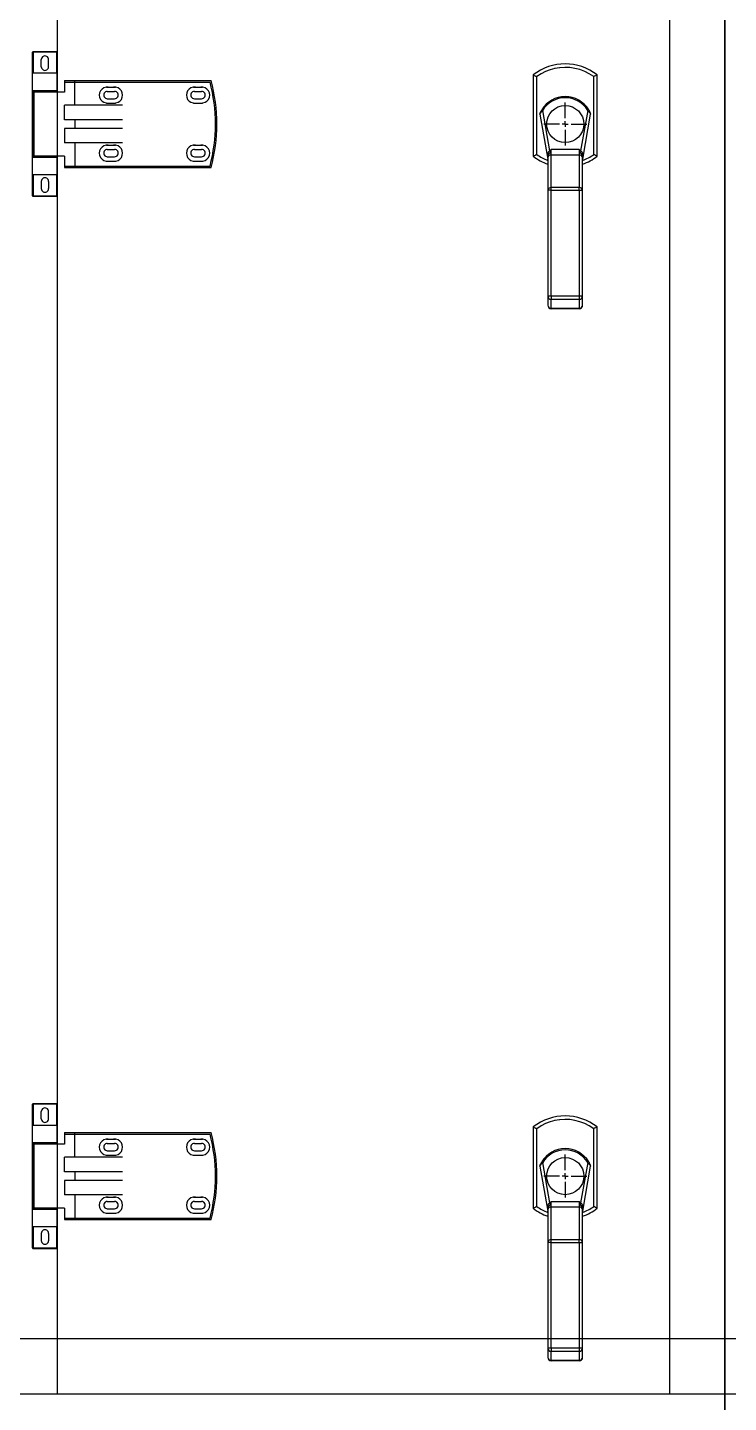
# Model space of a CAD drawing. Header units: millimetres. Extents: x -7350 to 21750, y -6100 to 14306.
# Drawn here: x 1632 to 2114, y 6 to 954 of the extents above; entities that cross this region are included whole.
import ezdxf

# ---------------------------------------------------------------- set-up
doc = ezdxf.new("R2010")
doc.units = ezdxf.units.MM
for name, color, linetype in [('Dim', 1, 'Continuous'), ('McDoor', 7, 'Continuous'), ('McFrame', 7, 'Continuous')]:
    doc.layers.add(name, color=color, linetype=linetype)

# ---------------------------------------------------------------- blocks, each defined once
blk = doc.blocks.new('MXE-B End G-Door_3_1750')
at = {"color": 7, "linetype": 'Continuous'}
for p, q in [((0, 1750), (0, 0)), ((460, 0), (460, 1750)), ((0, 0), (460, 0))]:
    blk.add_line(p, q, dxfattribs=at)
at = {"color": 7, "linetype": 'Continuous', "lineweight": 25, "extrusion": (-1.22461e-16, 0, -1)}
for p, q in [((-17, 825.5), (-17, 924.5)), ((-16.5, 924.5), (-17, 924.5)), ((-16.5, 925), (-0.5, 925)), ((-16.5, 924.5), (-16.5, 925)), ((-0.5, 924.5), (-16.5, 924.5)), ((-16.5, 924.5), (-16.5, 910)), ((-16.5, 898), (-16.5, 852)), ((-16.5, 840), (-16.5, 825.5)), ((-17, 825.5), (-16.5, 825.5)), ((-16.5, 825.5), (-0.5, 825.5)), ((-16.5, 825), (-16.5, 825.5)), ((-0.5, 825), (-16.5, 825)), ((-17, 100.5), (-17, 199.5)), ((-16.5, 199.5), (-17, 199.5)), ((-16.5, 200), (-0.5, 200)), ((-16.5, 199.5), (-16.5, 200)), ((-0.5, 199.5), (-16.5, 199.5)), ((-16.5, 199.5), (-16.5, 185)), ((-16.5, 173), (-16.5, 127)), ((-16.5, 115), (-16.5, 100.5)), ((-17, 100.5), (-16.5, 100.5)), ((-16.5, 100.5), (-0.5, 100.5)), ((-16.5, 100), (-16.5, 100.5)), ((-0.5, 100), (-16.5, 100))]:
    blk.add_line(p, q, dxfattribs=at)
for p, q in [((-11, 914.5), (-11, 919.5)), ((-6, 914.5), (-6, 919.5)), ((0, 910), (-17, 910)), ((5, 905), (5, 897)), ((5, 905), (106, 905)), ((5, 904), (105.27, 904)), ((12, 888), (12, 905)), ((33.82, 900.5), (40.18, 900.5)), ((93.82, 900.5), (100.18, 900.5)), ((328, 908.87), (328, 852.87)), ((330.4, 854.06), (330.4, 907.67)), ((369.6, 907.67), (369.6, 854.06)), ((372, 852.87), (372, 908.87)), ((0, 898), (-17, 898)), ((-16, 853), (-16, 897)), ((5, 897), (-16, 897)), ((34.5, 897.5), (39.5, 897.5)), ((34.5, 892.5), (39.5, 892.5)), ((94.5, 897.5), (99.5, 897.5)), ((94.5, 892.5), (99.5, 892.5)), ((5, 878), (5, 888)), ((45.04, 888), (5, 888)), ((33.82, 889.5), (40.18, 889.5)), ((93.82, 889.5), (100.18, 889.5)), ((332.48, 881.89), (337.96, 850.81)), ((339.37, 856.66), (334.48, 884.4)), ((365.52, 884.4), (360.63, 856.66)), ((362.04, 850.81), (367.52, 881.89)), ((45.04, 878), (5, 878)), ((5, 872), (5, 862)), ((45.04, 872), (5, 872)), ((12, 878), (12, 872)), ((5, 853), (-16, 853)), ((45.04, 862), (5, 862)), ((5, 853), (5, 845)), ((12, 862), (12, 845)), ((33.82, 860.5), (40.18, 860.5)), ((34.5, 857.5), (39.5, 857.5)), ((93.82, 860.5), (100.18, 860.5)), ((94.5, 857.5), (99.5, 857.5)), ((359.6, 857.4), (340.4, 857.4)), ((340.4, 853.73), (340.4, 857.4)), ((340.4, 853.73), (359.6, 853.73)), ((340.4, 831.19), (340.4, 853.73)), ((359.6, 857.4), (359.6, 853.73)), ((359.6, 853.73), (359.6, 831.19)), ((362.04, 850.81), (362.22, 852.95)), ((0, 852), (-17, 852)), ((5, 846), (105.27, 846)), ((5, 845), (106, 845)), ((33.82, 849.5), (40.18, 849.5)), ((34.5, 852.5), (39.5, 852.5)), ((93.82, 849.5), (100.18, 849.5)), ((94.5, 852.5), (99.5, 852.5)), ((338, 852.57), (338, 851.89)), ((338, 851.89), (338, 829.35)), ((362, 851.89), (362, 852.57)), ((362, 829.35), (362, 851.89)), ((0, 840), (-17, 840)), ((-11, 835.5), (-11, 830.5)), ((-6, 835.5), (-6, 830.5)), ((338, 829.35), (338, 756.51)), ((340.4, 829.35), (338, 829.35)), ((359.6, 831.19), (340.4, 831.19)), ((340.4, 829.35), (340.4, 831.19)), ((340.4, 756.51), (340.4, 829.35)), ((340.4, 829.35), (359.6, 829.35)), ((359.6, 829.35), (359.6, 831.19)), ((359.6, 829.35), (359.6, 756.51)), ((359.6, 829.35), (362, 829.35)), ((362, 756.51), (362, 829.35)), ((340.4, 756.51), (338, 756.51)), ((338, 756.51), (338, 750.13)), ((359.6, 756.51), (340.4, 756.51)), ((340.4, 756.51), (340.4, 754.3)), ((340.4, 754.3), (359.6, 754.3)), ((340.4, 747.92), (340.4, 754.3)), ((362, 756.51), (359.6, 756.51)), ((359.6, 756.51), (359.6, 754.3)), ((359.6, 754.3), (359.6, 747.92)), ((362, 750.13), (362, 756.51)), ((359.6, 747.92), (340.4, 747.92)), ((340.4, 747.92), (340.4, 747.73)), ((359.6, 747.73), (340.4, 747.73)), ((359.6, 747.92), (359.6, 747.73)), ((-11, 189.5), (-11, 194.5)), ((-6, 189.5), (-6, 194.5)), ((0, 185), (-17, 185)), ((328, 183.87), (328, 127.87)), ((330.4, 129.06), (330.4, 182.67)), ((369.6, 182.67), (369.6, 129.06)), ((372, 127.87), (372, 183.87)), ((0, 173), (-17, 173)), ((-16, 128), (-16, 172)), ((5, 172), (-16, 172)), ((5, 180), (5, 172)), ((5, 180), (106, 180)), ((5, 179), (105.27, 179)), ((12, 163), (12, 180)), ((33.82, 175.5), (40.18, 175.5)), ((34.5, 172.5), (39.5, 172.5)), ((93.82, 175.5), (100.18, 175.5)), ((94.5, 172.5), (99.5, 172.5)), ((5, 153), (5, 163)), ((45.04, 163), (5, 163)), ((33.82, 164.5), (40.18, 164.5)), ((34.5, 167.5), (39.5, 167.5)), ((93.82, 164.5), (100.18, 164.5)), ((94.5, 167.5), (99.5, 167.5)), ((45.04, 153), (5, 153)), ((12, 153), (12, 147)), ((332.48, 156.89), (337.96, 125.81)), ((339.37, 131.66), (334.48, 159.4)), ((365.52, 159.4), (360.63, 131.66)), ((362.04, 125.81), (367.52, 156.89)), ((5, 147), (5, 137)), ((45.04, 147), (5, 147)), ((45.04, 137), (5, 137)), ((12, 137), (12, 120)), ((33.82, 135.5), (40.18, 135.5)), ((93.82, 135.5), (100.18, 135.5)), ((0, 127), (-17, 127)), ((5, 128), (-16, 128)), ((5, 128), (5, 120)), ((33.82, 124.5), (40.18, 124.5)), ((34.5, 132.5), (39.5, 132.5)), ((34.5, 127.5), (39.5, 127.5)), ((93.82, 124.5), (100.18, 124.5)), ((94.5, 132.5), (99.5, 132.5)), ((94.5, 127.5), (99.5, 127.5)), ((338, 127.57), (338, 126.89)), ((338, 126.89), (338, 104.35)), ((359.6, 132.4), (340.4, 132.4)), ((340.4, 128.73), (340.4, 132.4)), ((340.4, 128.73), (359.6, 128.73)), ((340.4, 106.19), (340.4, 128.73)), ((359.6, 132.4), (359.6, 128.73)), ((359.6, 128.73), (359.6, 106.19)), ((362, 126.89), (362, 127.57)), ((362, 104.35), (362, 126.89)), ((362.04, 125.81), (362.22, 127.95)), ((0, 115), (-17, 115)), ((5, 121), (105.27, 121)), ((5, 120), (106, 120)), ((-11, 110.5), (-11, 105.5)), ((-6, 110.5), (-6, 105.5)), ((338, 104.35), (338, 31.51)), ((340.4, 104.35), (338, 104.35)), ((359.6, 106.19), (340.4, 106.19)), ((340.4, 104.35), (340.4, 106.19)), ((340.4, 104.35), (359.6, 104.35)), ((340.4, 31.51), (340.4, 104.35)), ((359.6, 104.35), (359.6, 106.19)), ((359.6, 104.35), (359.6, 31.51)), ((359.6, 104.35), (362, 104.35)), ((362, 31.51), (362, 104.35)), ((340.4, 31.51), (338, 31.51)), ((338, 31.51), (338, 25.13)), ((359.6, 31.51), (340.4, 31.51)), ((340.4, 31.51), (340.4, 29.3)), ((340.4, 29.3), (359.6, 29.3)), ((340.4, 22.92), (340.4, 29.3)), ((362, 31.51), (359.6, 31.51)), ((359.6, 31.51), (359.6, 29.3)), ((359.6, 29.3), (359.6, 22.92)), ((362, 25.13), (362, 31.51)), ((359.6, 22.92), (340.4, 22.92)), ((340.4, 22.92), (340.4, 22.73)), ((359.6, 22.73), (340.4, 22.73)), ((359.6, 22.92), (359.6, 22.73))]:
    blk.add_line(p, q)
at = {"color": 7, "linetype": 'Continuous', "lineweight": 25, "extrusion": (1.22461e-16, 0, -1)}
for p, q in [((-0.5, 924.5), (-0.5, 925)), ((-0.5, 924.5), (0, 924.5)), ((-0.5, 924.5), (-0.5, 910)), ((0, 897), (0, 924.5)), ((-0.5, 898), (-0.5, 897)), ((-0.5, 853), (-0.5, 852)), ((0, 825.5), (0, 853)), ((-0.5, 840), (-0.5, 825.5)), ((-0.5, 825), (-0.5, 825.5)), ((0, 825.5), (-0.5, 825.5)), ((-0.5, 199.5), (-0.5, 200)), ((-0.5, 199.5), (0, 199.5)), ((-0.5, 199.5), (-0.5, 185)), ((0, 172), (0, 199.5)), ((-0.5, 173), (-0.5, 172)), ((-0.5, 128), (-0.5, 127)), ((0, 100.5), (0, 128)), ((-0.5, 115), (-0.5, 100.5)), ((-0.5, 100), (-0.5, 100.5)), ((0, 100.5), (-0.5, 100.5))]:
    blk.add_line(p, q, dxfattribs=at)
for points in [[(333.79, 884.81), (333.81, 884.81), (333.85, 884.78), (333.91, 884.74), (333.99, 884.69), (334.1, 884.63), (334.22, 884.56), (334.34, 884.48), (334.48, 884.4)], [(366.21, 884.81), (366.19, 884.81), (366.15, 884.78), (366.09, 884.74), (366.01, 884.69), (365.9, 884.63), (365.78, 884.56), (365.66, 884.48), (365.52, 884.4)], [(337.78, 852.95), (337.86, 852.02), (337.92, 851.35), (337.95, 850.95), (337.96, 850.81)], [(339.37, 856.66), (339.44, 856.57), (339.5, 856.48), (339.57, 856.4), (339.63, 856.31), (339.7, 856.22), (339.76, 856.14), (339.82, 856.05), (339.88, 855.97)], [(360.12, 855.97), (360.18, 856.05), (360.24, 856.14), (360.3, 856.22), (360.37, 856.31), (360.43, 856.4), (360.5, 856.48), (360.56, 856.57), (360.63, 856.66)], [(333.79, 159.81), (333.81, 159.81), (333.85, 159.78), (333.91, 159.74), (333.99, 159.69), (334.1, 159.63), (334.22, 159.56), (334.34, 159.48), (334.48, 159.4)], [(366.21, 159.81), (366.19, 159.81), (366.15, 159.78), (366.09, 159.74), (366.01, 159.69), (365.9, 159.63), (365.78, 159.56), (365.66, 159.48), (365.52, 159.4)], [(337.78, 127.95), (337.86, 127.02), (337.92, 126.35), (337.95, 125.95), (337.96, 125.81)], [(339.37, 131.66), (339.44, 131.57), (339.5, 131.48), (339.57, 131.4), (339.63, 131.31), (339.7, 131.22), (339.76, 131.14), (339.82, 131.05), (339.88, 130.97)], [(360.12, 130.97), (360.18, 131.05), (360.24, 131.14), (360.3, 131.22), (360.37, 131.31), (360.43, 131.4), (360.5, 131.48), (360.56, 131.57), (360.63, 131.66)]]:
    blk.add_lwpolyline(points)
for centre in [(350, 875), (350, 150)]:
    blk.add_circle(centre, 12.8)
at = {"color": 7, "linetype": 'Continuous', "lineweight": 25, "extrusion": (-1.22461e-16, 0, -1)}
for centre, start, end in [((16.5, 924.5), 0, 90), ((16.5, 825.5), 270, 0), ((16.5, 199.5), 0, 90), ((16.5, 100.5), 270, 0)]:
    blk.add_arc(centre, 0.5, start, end, dxfattribs=at)
for centre, radius, start, end in [((-8.5, 919.5), 2.5, 359.98533, 179.99266), ((-8.5, 914.5), 2.5, 179.98533, 0), ((350, 880.87), 35.61, 51.84277, 128.15723), ((350, 880.87), 33.21, 78.38935, 126.17132), ((350, 880.87), 33.21, 53.82868, 102.95001), ((34.5, 895), 5.54, 82.95735, 277.04265), ((39.5, 895), 5.54, 262.95735, 97.04265), ((94.5, 895), 5.54, 82.95735, 277.04265), ((99.5, 895), 5.54, 262.95735, 97.04265), ((-5.5, 875), 114.5, 345.3286, 14.6714), ((-4.5, 875), 114.5, 344.81071, 15.18929), ((-17.76, 896.74), 1.78, 8.27433, 44.85568), ((0.76, 896.74), 1.78, 135.14432, 171.72567), ((34.5, 895), 2.5, 89.98533, 270), ((39.5, 895), 2.5, 269.98533, 89.99266), ((94.5, 895), 2.5, 89.98533, 270), ((99.5, 895), 2.5, 269.98533, 89.99266), ((350, 875), 18.95, 31.19906, 148.80094), ((350, 875), 18.15, 31.19906, 148.80094), ((333.27, 882.03), 0.8, 157.20351, 190), ((366.73, 882.03), 0.8, 350, 22.79649), ((-17.76, 853.26), 1.78, 315.14432, 351.72567), ((0.76, 853.26), 1.78, 188.27433, 224.85568), ((34.5, 855), 5.54, 82.95735, 277.04265), ((34.5, 855), 2.5, 90, 270.01467), ((39.5, 855), 5.54, 262.95735, 97.04265), ((39.5, 855), 2.5, 270.00734, 90.01467), ((94.5, 855), 5.54, 82.95735, 277.04265), ((94.5, 855), 2.5, 90, 270.01467), ((99.5, 855), 5.54, 262.95735, 97.04265), ((99.5, 855), 2.5, 270.00734, 90.01467), ((350, 880.87), 35.61, 231.84277, 250.30619), ((350, 880.87), 33.21, 233.82868, 248.817), ((337.48, 852.53), 0.518, 4.66562, 55.41201), ((340.15, 851.56), 2.18, 83.45912, 171.44835), ((359.85, 851.56), 2.18, 8.55169, 96.54087), ((350, 880.87), 33.21, 291.183, 306.17132), ((362.52, 852.53), 0.518, 124.58815, 175.33445), ((350, 880.87), 35.61, 289.69381, 308.15723), ((335.6, 850.4), 2.4, 0, 10), ((364.4, 850.4), 2.4, 170, 180), ((-8.5, 835.5), 2.5, 360, 180.01467), ((-8.5, 830.5), 2.5, 180.00734, 0.01467), ((340.15, 829.03), 2.18, 83.45915, 171.44827), ((359.85, 829.03), 2.18, 8.55176, 96.54084), ((340.31, 756.61), 2.31, 182.53666, 272.33005), ((340.4, 750.13), 2.4, 180, 270), ((340.31, 750.23), 2.31, 182.53666, 272.33005), ((359.69, 756.61), 2.31, 267.66995, 357.4633), ((359.6, 750.13), 2.4, 270, 0), ((359.69, 750.23), 2.31, 267.66995, 357.4633), ((-8.5, 194.5), 2.5, 359.98533, 179.99266), ((350, 155.87), 35.61, 51.84277, 128.15723), ((-8.5, 189.5), 2.5, 179.98533, 0), ((350, 155.87), 33.21, 78.38935, 126.17132), ((350, 155.87), 33.21, 53.82868, 102.95001), ((-17.76, 171.74), 1.78, 8.27433, 44.85568), ((0.76, 171.74), 1.78, 135.14432, 171.72567), ((34.5, 170), 5.54, 82.95735, 277.04265), ((34.5, 170), 2.5, 89.98533, 270), ((39.5, 170), 5.54, 262.95735, 97.04265), ((39.5, 170), 2.5, 269.98533, 89.99266), ((94.5, 170), 5.54, 82.95735, 277.04265), ((94.5, 170), 2.5, 89.98533, 270), ((99.5, 170), 5.54, 262.95735, 97.04265), ((99.5, 170), 2.5, 269.98533, 89.99266), ((-5.5, 150), 114.5, 345.3286, 14.6714), ((-4.5, 150), 114.5, 344.81071, 15.18929), ((350, 150), 18.95, 31.19906, 148.80094), ((350, 150), 18.15, 31.19906, 148.80094), ((333.27, 157.03), 0.8, 157.20351, 190), ((366.73, 157.03), 0.8, 350, 22.79649), ((34.5, 130), 5.54, 82.95735, 277.04265), ((39.5, 130), 5.54, 262.95735, 97.04265), ((94.5, 130), 5.54, 82.95735, 277.04265), ((99.5, 130), 5.54, 262.95735, 97.04265), ((-17.76, 128.26), 1.78, 315.14432, 351.72567), ((0.76, 128.26), 1.78, 188.27433, 224.85568), ((34.5, 130), 2.5, 90, 270.01467), ((39.5, 130), 2.5, 270.00734, 90.01467), ((94.5, 130), 2.5, 90, 270.01467), ((99.5, 130), 2.5, 270.00734, 90.01467), ((350, 155.87), 35.61, 231.84277, 250.30619), ((350, 155.87), 33.21, 233.82868, 248.817), ((337.48, 127.53), 0.518, 4.66562, 55.41201), ((335.6, 125.4), 2.4, 0, 10), ((340.15, 126.56), 2.18, 83.45912, 171.44835), ((359.85, 126.56), 2.18, 8.55169, 96.54087), ((350, 155.87), 33.21, 291.183, 306.17132), ((362.52, 127.53), 0.518, 124.58815, 175.33445), ((350, 155.87), 35.61, 289.69381, 308.15723), ((364.4, 125.4), 2.4, 170, 180), ((-8.5, 110.5), 2.5, 360, 180.01467), ((-8.5, 105.5), 2.5, 180.00734, 0.01467), ((340.15, 104.03), 2.18, 83.45915, 171.44827), ((359.85, 104.03), 2.18, 8.55176, 96.54084), ((340.31, 31.61), 2.31, 182.53666, 272.33005), ((359.69, 31.61), 2.31, 267.66995, 357.4633), ((340.4, 25.13), 2.4, 180, 270), ((340.31, 25.23), 2.31, 182.53666, 272.33005), ((359.6, 25.13), 2.4, 270, 0), ((359.69, 25.23), 2.31, 267.66995, 357.4633)]:
    blk.add_arc(centre, radius, start, end)
at = {"color": 7, "linetype": 'Continuous', "lineweight": 25, "extrusion": (1.22461e-16, 0, -1)}
for centre, start, end in [((0.5, 924.5), 90, 180), ((0.5, 825.5), 180, 270), ((0.5, 199.5), 90, 180), ((0.5, 100.5), 180, 270)]:
    blk.add_arc(centre, 0.5, start, end, dxfattribs=at)
for points in [[(328, 908.87), (328.8, 908.48), (329.6, 908.08), (330.4, 907.67)], [(372, 908.87), (371.2, 908.48), (370.4, 908.08), (369.6, 907.67)], [(330.4, 854.06), (329.6, 853.65), (328.8, 853.25), (328, 852.87)], [(339.88, 855.97), (340.06, 856.44), (340.23, 856.92), (340.4, 857.4)], [(360.12, 855.97), (359.94, 856.44), (359.77, 856.92), (359.6, 857.4)], [(372, 852.87), (371.2, 853.25), (370.4, 853.65), (369.6, 854.06)], [(328, 183.87), (328.8, 183.48), (329.6, 183.08), (330.4, 182.67)], [(372, 183.87), (371.2, 183.48), (370.4, 183.08), (369.6, 182.67)], [(330.4, 129.06), (329.6, 128.65), (328.8, 128.25), (328, 127.87)], [(339.88, 130.97), (340.06, 131.44), (340.23, 131.92), (340.4, 132.4)], [(360.12, 130.97), (359.94, 131.44), (359.77, 131.92), (359.6, 132.4)], [(372, 127.87), (371.2, 128.25), (370.4, 128.65), (369.6, 129.06)]]:
    blk.add_open_spline(points, degree=3)
for points, knots in [([(332.48, 881.89), (332.48, 881.89), (332.5, 881.92), (332.57, 882.01), (332.62, 882.08), (332.73, 882.25), (332.8, 882.35), (332.96, 882.57), (333.05, 882.69), (333.23, 882.93), (333.33, 883.06), (333.54, 883.32), (333.65, 883.45), (333.99, 883.86), (334.23, 884.13), (334.48, 884.4)], [0, 0, 0, 0, 0.125, 0.125, 0.25, 0.25, 0.375, 0.375, 0.5, 0.5, 0.625, 0.625, 0.75, 0.75, 1, 1, 1, 1]), ([(333.79, 884.81), (333.64, 884.57), (333.5, 884.32), (333.23, 883.82), (333.1, 883.57), (332.87, 883.1), (332.77, 882.87), (332.64, 882.59), (332.6, 882.5), (332.56, 882.41), (332.55, 882.38), (332.54, 882.35), (332.53, 882.34), (332.53, 882.34)], [0, 0, 0, 0, 0.25, 0.25, 0.5, 0.5, 0.75, 0.75, 0.875, 0.875, 0.9375, 0.9375, 1, 1, 1, 1]), ([(365.52, 884.4), (365.77, 884.13), (366.01, 883.86), (366.35, 883.45), (366.46, 883.32), (366.67, 883.05), (366.77, 882.93), (366.95, 882.68), (367.04, 882.57), (367.2, 882.35), (367.27, 882.25), (367.39, 882.08), (367.43, 882.01), (367.5, 881.92), (367.52, 881.89), (367.52, 881.89)], [0, 0, 0, 0, 0.25, 0.25, 0.375, 0.375, 0.5, 0.5, 0.625, 0.625, 0.75, 0.75, 0.875, 0.875, 1, 1, 1, 1]), ([(367.47, 882.34), (367.47, 882.34), (367.46, 882.35), (367.45, 882.38), (367.44, 882.41), (367.4, 882.5), (367.36, 882.59), (367.28, 882.78), (367.23, 882.88), (367.13, 883.1), (367.07, 883.22), (366.9, 883.57), (366.77, 883.82), (366.5, 884.32), (366.36, 884.56), (366.21, 884.81)], [0, 0, 0, 0, 0.0625, 0.0625, 0.125, 0.125, 0.25, 0.25, 0.375, 0.375, 0.5, 0.5, 0.75, 0.75, 1, 1, 1, 1]), ([(339.37, 856.66), (339.26, 856.5), (339.12, 856.37), (338.85, 856.12), (338.71, 856), (338.46, 855.74), (338.35, 855.6), (338.16, 855.32), (338.07, 855.17), (337.87, 854.71), (337.8, 854.38), (337.74, 853.69), (337.75, 853.32), (337.78, 852.95)], [0, 0, 0, 0, 0.125, 0.125, 0.25, 0.25, 0.375, 0.375, 0.5, 0.5, 0.75, 0.75, 1, 1, 1, 1]), ([(338, 852.57), (338, 852.74), (338.01, 852.92), (338.06, 853.24), (338.1, 853.39), (338.22, 853.68), (338.3, 853.81), (338.48, 854.06), (338.59, 854.18), (338.81, 854.43), (338.93, 854.55), (339.17, 854.8), (339.28, 854.94), (339.49, 855.21), (339.59, 855.35), (339.75, 855.65), (339.82, 855.81), (339.88, 855.97)], [0, 0, 0, 0, 0.125, 0.125, 0.25, 0.25, 0.375, 0.375, 0.5, 0.5, 0.625, 0.625, 0.75, 0.75, 0.875, 0.875, 1, 1, 1, 1]), ([(339.37, 856.66), (339.54, 856.79), (339.71, 856.91), (339.88, 857.03), (340.05, 857.15), (340.22, 857.27), (340.39, 857.4), (340.39, 857.4), (340.4, 857.4), (340.4, 857.4)], [0, 0, 0, 0, 0.000785588, 0.000785588, 0.000785588, 0.001571314, 0.001571314, 0.001571314, 0.001586806, 0.001586806, 0.001586806, 0.001586806]), ([(360.63, 856.66), (360.46, 856.79), (360.29, 856.91), (360.12, 857.03), (359.95, 857.15), (359.78, 857.27), (359.61, 857.4), (359.61, 857.4), (359.6, 857.4), (359.6, 857.4)], [0, 0, 0, 0, 0.000785588, 0.000785588, 0.000785588, 0.001571314, 0.001571314, 0.001571314, 0.001586806, 0.001586806, 0.001586806, 0.001586806]), ([(360.12, 855.97), (360.17, 855.81), (360.25, 855.65), (360.41, 855.36), (360.51, 855.21), (360.72, 854.93), (360.83, 854.8), (361.07, 854.55), (361.19, 854.42), (361.41, 854.18), (361.52, 854.06), (361.7, 853.81), (361.78, 853.68), (361.9, 853.39), (361.94, 853.24), (361.99, 852.92), (362, 852.74), (362, 852.57)], [0, 0, 0, 0, 0.125, 0.125, 0.25, 0.25, 0.375, 0.375, 0.5, 0.5, 0.625, 0.625, 0.75, 0.75, 0.875, 0.875, 1, 1, 1, 1]), ([(362.22, 852.95), (362.25, 853.32), (362.27, 853.68), (362.22, 854.2), (362.19, 854.37), (362.11, 854.7), (362.06, 854.86), (361.92, 855.17), (361.84, 855.32), (361.65, 855.6), (361.53, 855.74), (361.29, 856), (361.15, 856.12), (360.88, 856.38), (360.74, 856.5), (360.63, 856.66)], [0, 0, 0, 0, 0.25, 0.25, 0.375, 0.375, 0.5, 0.5, 0.625, 0.625, 0.75, 0.75, 0.875, 0.875, 1, 1, 1, 1]), ([(332.48, 156.89), (332.48, 156.89), (332.5, 156.92), (332.57, 157.01), (332.62, 157.08), (332.73, 157.25), (332.8, 157.35), (332.96, 157.57), (333.05, 157.69), (333.23, 157.93), (333.33, 158.06), (333.54, 158.32), (333.65, 158.45), (333.99, 158.86), (334.23, 159.13), (334.48, 159.4)], [0, 0, 0, 0, 0.125, 0.125, 0.25, 0.25, 0.375, 0.375, 0.5, 0.5, 0.625, 0.625, 0.75, 0.75, 1, 1, 1, 1]), ([(333.79, 159.81), (333.64, 159.56), (333.5, 159.32), (333.23, 158.82), (333.1, 158.57), (332.87, 158.1), (332.77, 157.87), (332.64, 157.59), (332.6, 157.5), (332.56, 157.41), (332.55, 157.38), (332.54, 157.35), (332.53, 157.34), (332.53, 157.34)], [0, 0, 0, 0, 0.25, 0.25, 0.5, 0.5, 0.75, 0.75, 0.875, 0.875, 0.9375, 0.9375, 1, 1, 1, 1]), ([(365.52, 159.4), (365.77, 159.13), (366.01, 158.86), (366.35, 158.45), (366.46, 158.32), (366.67, 158.05), (366.77, 157.93), (366.95, 157.68), (367.04, 157.57), (367.2, 157.35), (367.27, 157.25), (367.39, 157.08), (367.43, 157.01), (367.5, 156.92), (367.52, 156.89), (367.52, 156.89)], [0, 0, 0, 0, 0.25, 0.25, 0.375, 0.375, 0.5, 0.5, 0.625, 0.625, 0.75, 0.75, 0.875, 0.875, 1, 1, 1, 1]), ([(367.47, 157.34), (367.47, 157.34), (367.46, 157.35), (367.45, 157.38), (367.44, 157.41), (367.4, 157.5), (367.36, 157.59), (367.28, 157.78), (367.23, 157.88), (367.13, 158.1), (367.07, 158.22), (366.9, 158.57), (366.77, 158.82), (366.5, 159.32), (366.36, 159.56), (366.21, 159.81)], [0, 0, 0, 0, 0.0625, 0.0625, 0.125, 0.125, 0.25, 0.25, 0.375, 0.375, 0.5, 0.5, 0.75, 0.75, 1, 1, 1, 1]), ([(339.37, 131.66), (339.26, 131.5), (339.12, 131.37), (338.85, 131.12), (338.71, 131), (338.46, 130.74), (338.35, 130.6), (338.16, 130.32), (338.07, 130.17), (337.87, 129.71), (337.8, 129.38), (337.74, 128.69), (337.75, 128.32), (337.78, 127.95)], [0, 0, 0, 0, 0.125, 0.125, 0.25, 0.25, 0.375, 0.375, 0.5, 0.5, 0.75, 0.75, 1, 1, 1, 1]), ([(338, 127.57), (338, 127.74), (338.01, 127.92), (338.06, 128.24), (338.1, 128.39), (338.22, 128.68), (338.3, 128.81), (338.48, 129.06), (338.59, 129.18), (338.81, 129.43), (338.93, 129.55), (339.17, 129.8), (339.28, 129.93), (339.49, 130.21), (339.59, 130.35), (339.75, 130.65), (339.82, 130.81), (339.88, 130.97)], [0, 0, 0, 0, 0.125, 0.125, 0.25, 0.25, 0.375, 0.375, 0.5, 0.5, 0.625, 0.625, 0.75, 0.75, 0.875, 0.875, 1, 1, 1, 1]), ([(339.37, 131.66), (339.54, 131.79), (339.71, 131.91), (339.88, 132.03), (340.05, 132.15), (340.22, 132.27), (340.39, 132.4), (340.39, 132.4), (340.4, 132.4), (340.4, 132.4)], [0, 0, 0, 0, 0.000785588, 0.000785588, 0.000785588, 0.001571314, 0.001571314, 0.001571314, 0.001586806, 0.001586806, 0.001586806, 0.001586806]), ([(360.63, 131.66), (360.46, 131.79), (360.29, 131.91), (360.12, 132.03), (359.95, 132.15), (359.78, 132.27), (359.61, 132.4), (359.61, 132.4), (359.6, 132.4), (359.6, 132.4)], [0, 0, 0, 0, 0.000785588, 0.000785588, 0.000785588, 0.001571314, 0.001571314, 0.001571314, 0.001586806, 0.001586806, 0.001586806, 0.001586806]), ([(360.12, 130.97), (360.17, 130.81), (360.25, 130.65), (360.41, 130.36), (360.51, 130.21), (360.72, 129.93), (360.83, 129.8), (361.07, 129.55), (361.19, 129.42), (361.41, 129.18), (361.52, 129.06), (361.7, 128.81), (361.78, 128.68), (361.9, 128.39), (361.94, 128.24), (361.99, 127.92), (362, 127.74), (362, 127.57)], [0, 0, 0, 0, 0.125, 0.125, 0.25, 0.25, 0.375, 0.375, 0.5, 0.5, 0.625, 0.625, 0.75, 0.75, 0.875, 0.875, 1, 1, 1, 1]), ([(362.22, 127.95), (362.25, 128.32), (362.27, 128.68), (362.22, 129.2), (362.19, 129.37), (362.11, 129.7), (362.06, 129.86), (361.92, 130.17), (361.84, 130.32), (361.65, 130.6), (361.53, 130.74), (361.29, 131), (361.15, 131.12), (360.88, 131.37), (360.74, 131.5), (360.63, 131.66)], [0, 0, 0, 0, 0.25, 0.25, 0.375, 0.375, 0.5, 0.5, 0.625, 0.625, 0.75, 0.75, 0.875, 0.875, 1, 1, 1, 1])]:
    blk.add_open_spline(points, degree=3, knots=knots)
at = {"layer": 'Dim', "color": 0}
for p, q in [((350, 879), (350, 889.8)), ((346, 875), (335.2, 875)), ((350, 875), (348, 875)), ((350, 875), (350, 877)), ((350, 875), (352, 875)), ((350, 875), (350, 873)), ((354, 875), (364.8, 875)), ((350, 871), (350, 860.2)), ((350, 154), (350, 164.8)), ((350, 150), (350, 152)), ((346, 150), (335.2, 150)), ((350, 150), (348, 150)), ((350, 150), (352, 150)), ((350, 150), (350, 148)), ((350, 146), (350, 135.2)), ((354, 150), (364.8, 150))]:
    blk.add_line(p, q, dxfattribs=at)

msp = doc.modelspace()

# ---------------------------------------------------------------- linework, layer by layer
at = {"layer": 'McFrame', "color": 5}
for p, q in [((2074, 12), (2074, 2098)), ((12, 50), (2112, 50)), ((2112, 50), (4187, 50))]:
    msp.add_line(p, q, dxfattribs=at)
at = {"layer": 'McFrame'}
for points in [[(12, 0), (2112, 0), (2112, 2110), (12, 2110)], [(2112, 0), (4187, 0), (4187, 2110), (2112, 2110)], [(0, 12), (2112, 12), (2112, 2098), (0, 2098)], [(2112, 12), (4187, 12), (4187, 2098), (2112, 2098)]]:
    msp.add_lwpolyline(points, close=True, dxfattribs=at)

# ---------------------------------------------------------------- block references
at = {"layer": 'McDoor'}
msp.add_blockref('MXE-B End G-Door_3_1750', (1652, 12), dxfattribs=at)

doc.saveas('drawing.dxf')
